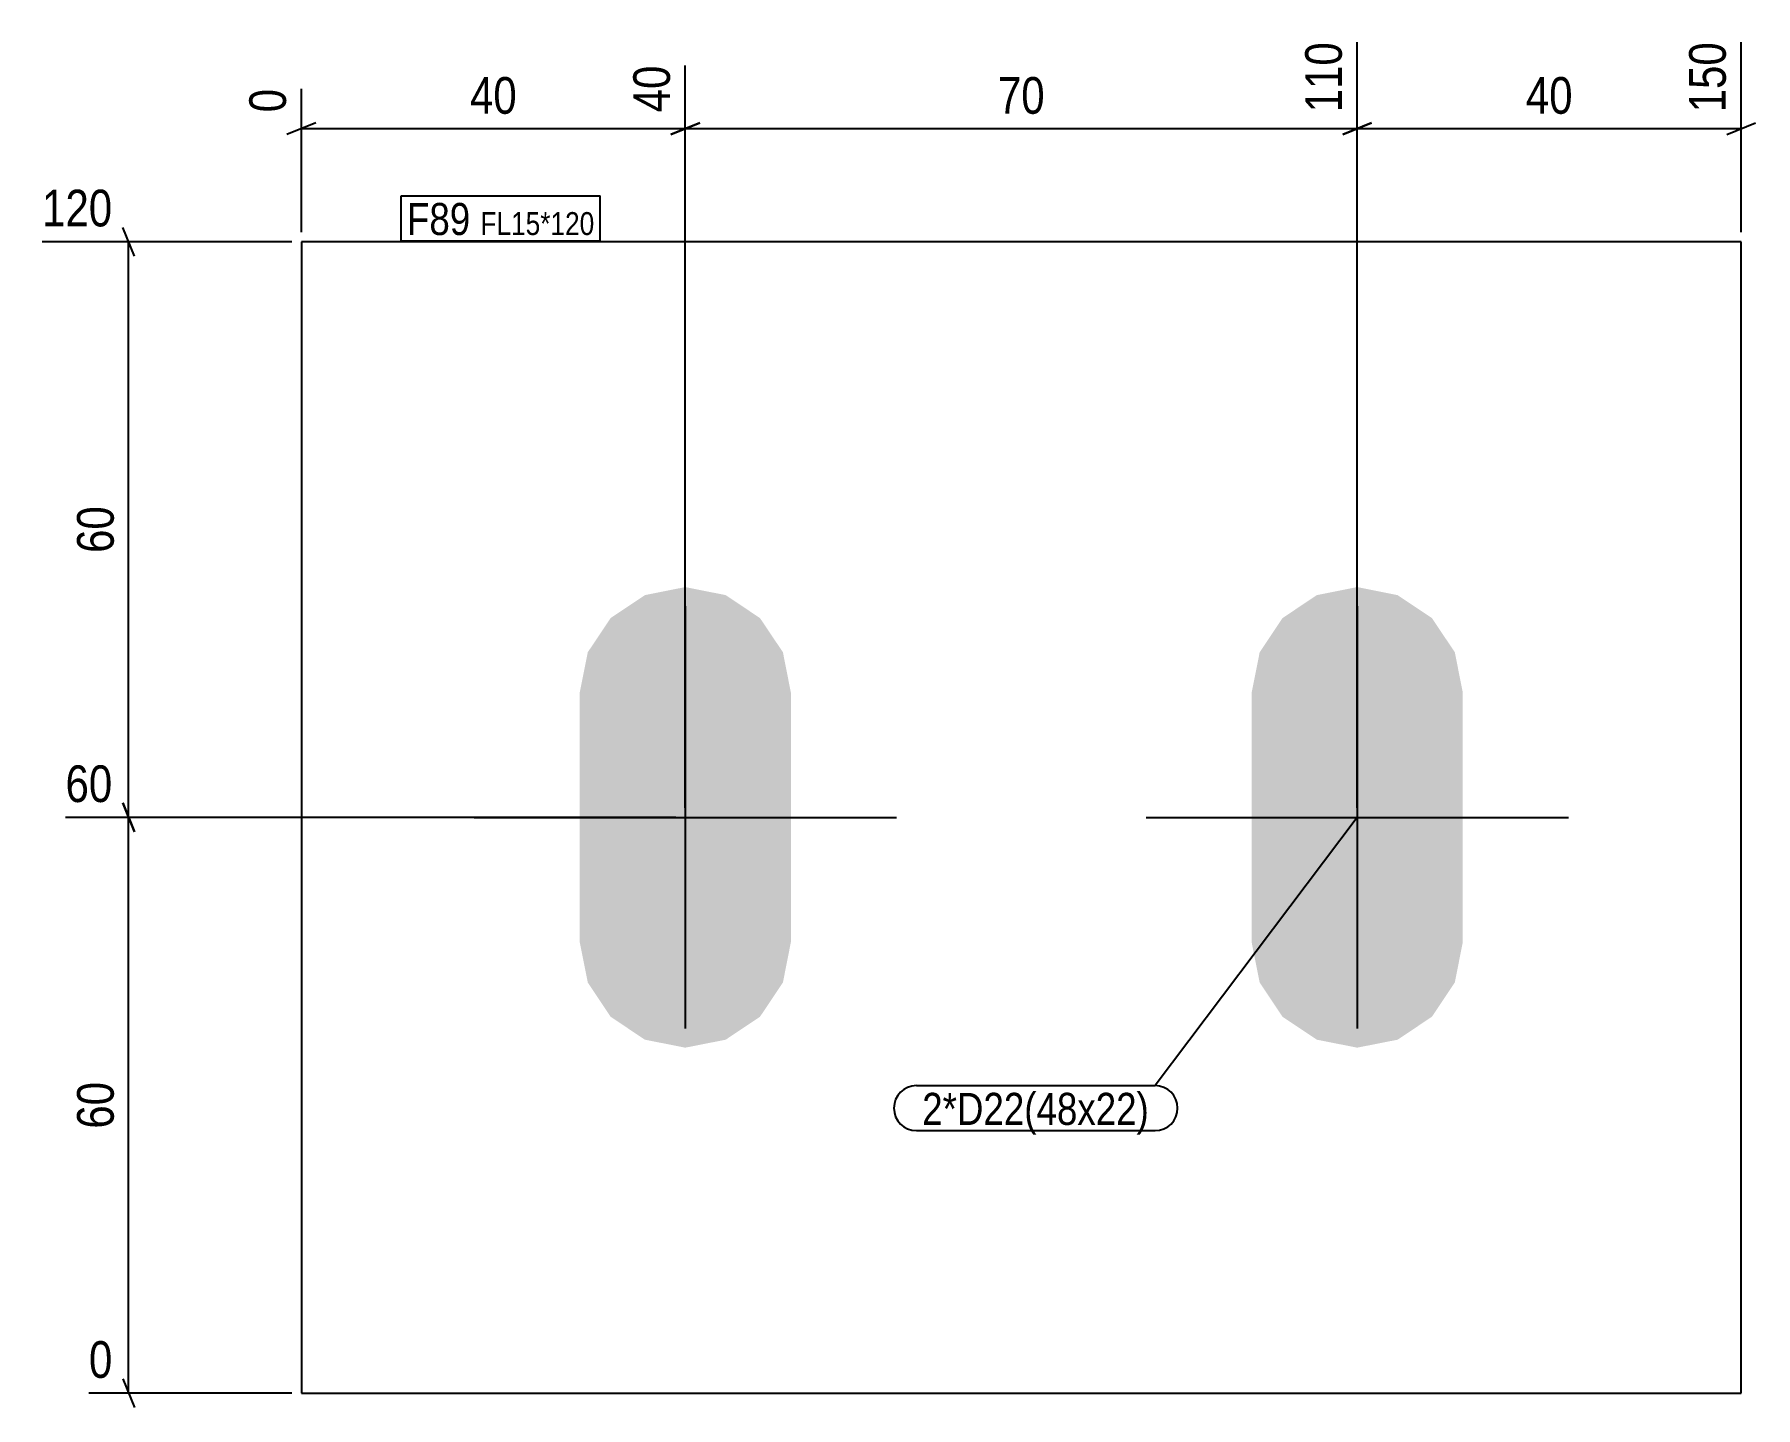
# Model space of a CAD drawing. Header units: millimetres. Extents: x 2 to 182, y 3 to 146.
import ezdxf

# ---------------------------------------------------------------- set-up
doc = ezdxf.new("R2010")
doc.units = ezdxf.units.MM
for name, color, linetype in [('MÅLSÆTNING', 7, 'Continuous'), ('STÅL', 7, 'Continuous'), ('TEKST', 7, 'Continuous')]:
    doc.layers.add(name, color=color, linetype=linetype)
doc.styles.add('Arial Narrow', font='ARIALN.TTF', dxfattribs={"height": 0.2})

msp = doc.modelspace()

# ---------------------------------------------------------------- hatches: boundary and pattern name
at = {"layer": 'STÅL', "linetype": 'Continuous'}
for points in [[(62.23, 43.73), (65.8, 41.34), (70.01, 40.51), (74.22, 41.34), (77.79, 43.73), (80.18, 47.3), (81.01, 51.51), (81.01, 77.51), (80.18, 81.72), (77.79, 85.28), (74.22, 87.67), (70.01, 88.51), (65.8, 87.67), (62.23, 85.28), (59.85, 81.72), (59.01, 77.51), (59.01, 51.51), (59.85, 47.3)], [(132.23, 43.73), (135.8, 41.34), (140.01, 40.51), (144.22, 41.34), (147.79, 43.73), (150.18, 47.3), (151.01, 51.51), (151.01, 77.51), (150.18, 81.72), (147.79, 85.28), (144.22, 87.67), (140.01, 88.51), (135.8, 87.67), (132.23, 85.28), (129.85, 81.72), (129.01, 77.51), (129.01, 51.51), (129.85, 47.3)]]:
    msp.add_hatch(color=3, dxfattribs=at).paths.add_polyline_path(points)

# ---------------------------------------------------------------- linework, layer by layer
at = {"layer": 'MÅLSÆTNING', "color": 7, "linetype": 'Continuous'}
for p, q in [((140.01, 65.51), (140.01, 145.31)), ((140.01, 65.51), (140.01, 145.31)), ((180.01, 125.5), (180.01, 145.31)), ((70.01, 65.51), (70.01, 142.87)), ((30.01, 125.5), (30.01, 140.43)), ((31.51, 136.89), (28.51, 135.69)), ((30.01, 136.29), (70.01, 136.29)), ((68.51, 135.69), (71.51, 136.89)), ((70.01, 136.29), (140.01, 136.29)), ((141.51, 136.89), (138.51, 135.69)), ((138.51, 135.69), (141.51, 136.89)), ((140.01, 136.29), (180.01, 136.29)), ((178.51, 135.69), (181.51, 136.89)), ((12.61, 123), (11.41, 126)), ((29.01, 124.5), (3, 124.5)), ((12.01, 64.51), (12.01, 124.5)), ((11.41, 66.01), (12.61, 63.01)), ((12.61, 63.01), (11.41, 66.01)), ((69.01, 64.51), (5.44, 64.51)), ((69.01, 64.51), (5.44, 64.51)), ((12.01, 4.5), (12.01, 64.51)), ((11.41, 6), (12.61, 3)), ((29.01, 4.5), (7.88, 4.5))]:
    msp.add_line(p, q, dxfattribs=at)
at = {"layer": 'STÅL', "color": 2, "linetype": 'Continuous'}
for p, q in [((180.01, 124.5), (30.01, 124.5)), ((30.01, 124.5), (30.01, 4.5)), ((180.01, 4.5), (180.01, 124.5)), ((30.01, 4.5), (180.01, 4.5))]:
    msp.add_line(p, q, dxfattribs=at)
at = {"layer": 'STÅL', "color": 3, "linetype": 'Continuous'}
for p, q in [((70.01, 86.51), (70.01, 42.51)), ((140.01, 86.51), (140.01, 42.51)), ((48.01, 64.51), (92.01, 64.51)), ((118.01, 64.51), (162.01, 64.51))]:
    msp.add_line(p, q, dxfattribs=at)

# ---------------------------------------------------------------- wipeouts: each hides what was drawn before it
at = {"color": 0}
msp.add_wipeout([(118.35, 32.46), (118.35, 35.96), (94.69, 35.96), (94.69, 32.46)], dxfattribs=at).dxf.layer = 'TEKST'

# ---------------------------------------------------------------- next in the draw order: wipeouts: each hides what was drawn before it
at = {"color": 0, "linetype": 'Continuous'}
for points in [[(139.21, 146.11), (133.61, 146.11), (133.61, 137.19), (139.21, 137.19)], [(179.21, 146.11), (173.61, 146.11), (173.61, 137.19), (179.21, 137.19)], [(69.21, 143.67), (63.61, 143.67), (63.61, 137.19), (69.21, 137.19)], [(29.21, 141.23), (23.61, 141.23), (23.61, 137.19), (29.21, 137.19)], [(11.11, 125.3), (11.11, 130.9), (2.2, 130.9), (2.2, 125.3)], [(11.11, 65.31), (11.11, 70.91), (4.64, 70.91), (4.64, 65.31)], [(11.11, 5.3), (11.11, 10.9), (7.08, 10.9), (7.08, 5.3)]]:
    msp.add_wipeout(points, dxfattribs=at).dxf.layer = 'MÅLSÆTNING'
at = {"color": 0}
for points, layer in [([(53.25, 137.04), (53.25, 142.64), (46.78, 142.64), (46.78, 137.04)], 'MÅLSÆTNING'), ([(108.25, 137.04), (108.25, 142.64), (101.78, 142.64), (101.78, 137.04)], 'MÅLSÆTNING'), ([(163.25, 137.04), (163.25, 142.64), (156.78, 142.64), (156.78, 137.04)], 'MÅLSÆTNING'), ([(11.26, 97.74), (5.66, 97.74), (5.66, 91.27), (11.26, 91.27)], 'MÅLSÆTNING'), ([(11.26, 37.74), (5.66, 37.74), (5.66, 31.27), (11.26, 31.27)], 'MÅLSÆTNING'), ([(47.62, 125.2), (47.62, 128.7), (41.01, 128.7), (41.01, 125.2)], 'TEKST'), ([(60.55, 125.2), (60.55, 127.7), (48.67, 127.7), (48.67, 125.2)], 'TEKST'), ([(118.35, 32.46), (118.35, 35.96), (94.69, 35.96), (94.69, 32.46)], 'TEKST')]:
    msp.add_wipeout(points, dxfattribs=at).dxf.layer = layer

# ---------------------------------------------------------------- next in the draw order: linework, layer by layer
at = {"layer": 'MÅLSÆTNING', "color": 7, "linetype": 'Continuous'}
for p, q in [((70.01, 65.51), (70.01, 142.87)), ((71.51, 136.89), (68.51, 135.69))]:
    msp.add_line(p, q, dxfattribs=at)
at = {"layer": 'TEKST', "color": 7, "linetype": 'Continuous'}
for p, q in [((140.01, 64.51), (118.95, 36.56)), ((94.09, 36.56), (118.95, 36.56)), ((94.09, 31.86), (118.95, 31.86))]:
    msp.add_line(p, q, dxfattribs=at)
for centre, start, end in [((94.09, 34.21), 90, 270), ((118.95, 34.21), 270, 90)]:
    msp.add_arc(centre, 2.35, start, end, dxfattribs=at)

# ---------------------------------------------------------------- next in the draw order: texts
at = {"layer": 'MÅLSÆTNING', "color": 3, "linetype": 'Continuous', "style": 'Arial Narrow'}
for s, height, p in [('110', 3.818, (138.41, 137.99)), ('150', 3.818, (178.41, 137.99)), ('40', 3.818, (68.41, 137.99)), ('0', 3.82, (28.41, 137.99))]:
    msp.add_text(s, height=height, rotation=90.0002, dxfattribs=at).set_placement(p)
at = {"layer": 'MÅLSÆTNING', "color": 3, "style": 'Arial Narrow'}
for s, p in [('40', (47.58, 137.84)), ('70', (102.58, 137.84)), ('40', (157.58, 137.84))]:
    msp.add_text(s, height=3.818, dxfattribs=at).set_placement(p)
at = {"layer": 'MÅLSÆTNING', "color": 3, "linetype": 'Continuous', "style": 'Arial Narrow'}
for s, height, p in [('120', 3.818, (3, 126.1)), ('60', 3.818, (5.44, 66.11)), ('0', 3.82, (7.88, 6.1))]:
    msp.add_text(s, height=height, dxfattribs=at).set_placement(p)
at = {"layer": 'MÅLSÆTNING', "color": 3, "style": 'Arial Narrow'}
for p in [(10.46, 92.07), (10.46, 32.07)]:
    msp.add_text('60', height=3.818, rotation=90.0002, dxfattribs=at).set_placement(p)
at = {"layer": 'TEKST', "color": 3, "style": 'Arial Narrow'}
msp.add_text('2*D22(48x22)', height=3.3405, dxfattribs=at).set_placement((94.69, 32.46))

# ---------------------------------------------------------------- next in the draw order: wipeouts: each hides what was drawn before it
at = {"color": 0}
for points in [[(47.62, 125.2), (47.62, 128.7), (41.01, 128.7), (41.01, 125.2)], [(60.55, 125.2), (60.55, 127.7), (48.67, 127.7), (48.67, 125.2)]]:
    msp.add_wipeout(points, dxfattribs=at).dxf.layer = 'TEKST'

# ---------------------------------------------------------------- next in the draw order: linework, layer by layer
at = {"layer": 'TEKST', "color": 7, "linetype": 'Continuous'}
for p, q in [((40.41, 129.3), (61.15, 129.3)), ((40.41, 124.6), (40.41, 129.3)), ((61.15, 124.6), (61.15, 129.3)), ((40.41, 124.6), (61.15, 124.6))]:
    msp.add_line(p, q, dxfattribs=at)

# ---------------------------------------------------------------- next in the draw order: texts
at = {"layer": 'TEKST', "color": 3, "style": 'Arial Narrow'}
for s, height, p in [('F89', 3.34, (41.01, 125.2)), ('FL15*120', 2.386, (48.67, 125.2))]:
    msp.add_text(s, height=height, dxfattribs=at).set_placement(p)

doc.saveas('drawing.dxf')
